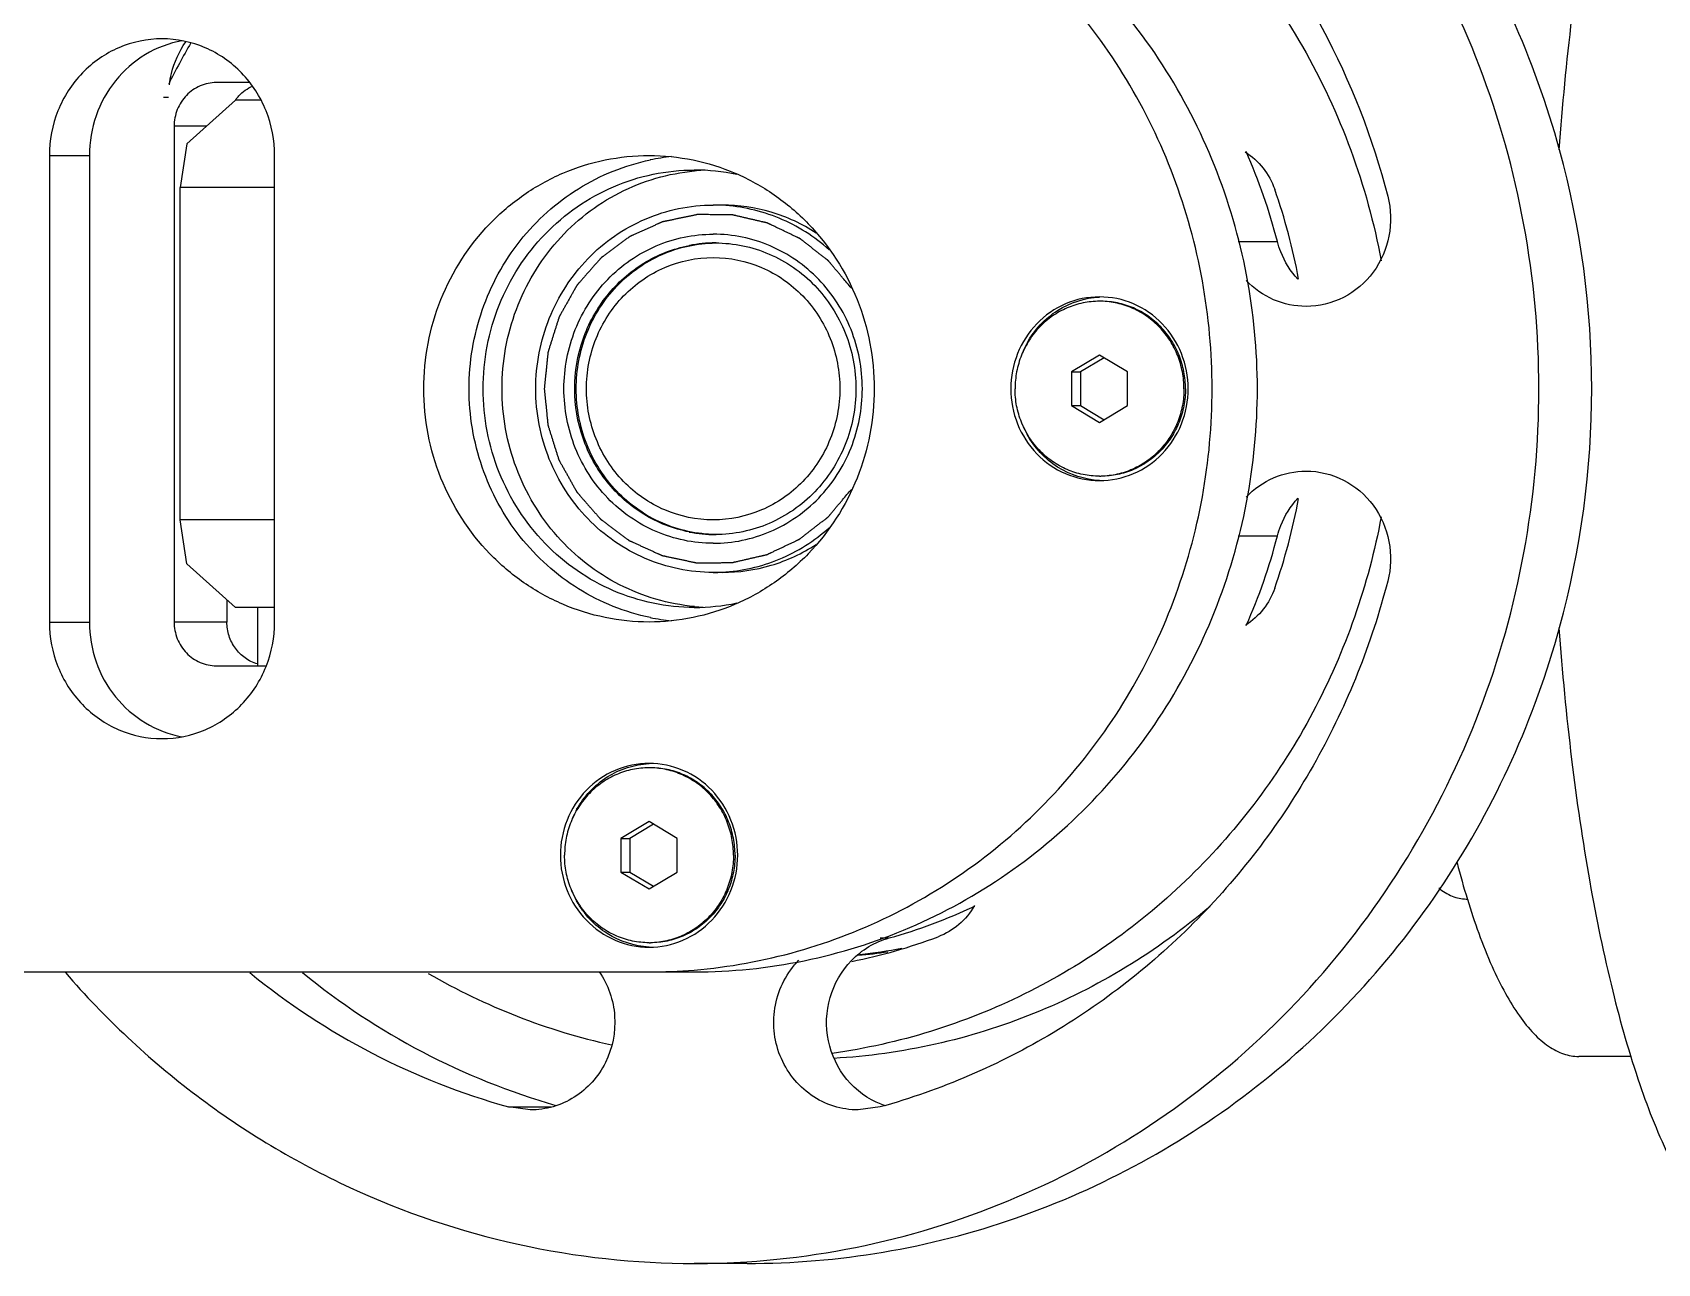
# Model space of a CAD drawing. Header units: millimetres. Extents: x 0 to 841, y 0 to 594.
# Drawn here: x 659.9 to 687.78, y 217.06 to 238.16 of the extents above; entities that cross this region are included whole.
import ezdxf

# ---------------------------------------------------------------- set-up
doc = ezdxf.new("R2010")
doc.units = ezdxf.units.MM
doc.header["$LTSCALE"] = 46.255
doc.layers.get('0').update_dxf_attribs({"linetype": 'CONTINUOUS'})
doc.layers.add('APSF_BLANK_LAYER', color=7, linetype='CONTINUOUS')
doc.layers.add('AXIS', color=7, linetype='CONTINUOUS')

msp = doc.modelspace()

# ---------------------------------------------------------------- linework, layer by layer
at = {"color": 7, "linetype": 'CONTINUOUS'}
for p, q in [((663.624, 237.305), (663.057, 237.305)), ((662.15, 237.055), (662.238, 237.055)), ((662.549, 236.255), (663.385, 237.005)), ((663.814, 237.005), (663.385, 237.005)), ((662.333, 236.555), (662.333, 228.055)), ((662.883, 236.555), (662.333, 236.555)), ((662.549, 236.255), (662.437, 235.505)), ((662.437, 229.805), (662.437, 235.505)), ((664.057, 235.505), (662.437, 235.505)), ((680.585, 234.578), (681.26, 234.578)), ((678.208, 232.632), (677.725, 232.344)), ((678.286, 232.586), (677.88, 232.344)), ((678.691, 232.344), (678.208, 232.632)), ((677.725, 232.344), (677.725, 231.766)), ((677.725, 232.344), (677.88, 232.344)), ((677.88, 232.344), (677.88, 231.766)), ((678.691, 231.766), (678.691, 232.344)), ((677.725, 231.766), (678.208, 231.478)), ((677.725, 231.766), (677.88, 231.766)), ((677.88, 231.766), (678.286, 231.524)), ((678.208, 231.478), (678.691, 231.766)), ((662.549, 229.055), (662.437, 229.805)), ((664.057, 229.805), (662.437, 229.805)), ((680.585, 229.532), (681.26, 229.532)), ((663.385, 228.305), (662.549, 229.055)), ((663.239, 228.436), (663.239, 228.055)), ((663.239, 228.055), (662.333, 228.055)), ((664.057, 228.305), (663.385, 228.305)), ((663.761, 228.305), (663.761, 227.305)), ((663.057, 227.305), (663.91, 227.305)), ((670.481, 224.632), (669.998, 224.344)), ((670.558, 224.586), (670.153, 224.344)), ((670.964, 224.344), (670.481, 224.632)), ((669.998, 224.344), (669.998, 223.766)), ((669.998, 224.344), (670.153, 224.344)), ((670.153, 224.344), (670.153, 223.766)), ((670.964, 223.766), (670.964, 224.344)), ((669.998, 223.766), (670.481, 223.478)), ((669.998, 223.766), (670.153, 223.766)), ((670.153, 223.766), (670.558, 223.524)), ((670.481, 223.478), (670.964, 223.766)), ((684.497, 223.305), (684.524, 223.305)), ((674.444, 222.637), (674.601, 222.637)), ((659.614, 222.055), (671.257, 222.055)), ((668.444, 219.688), (668.07, 219.739)), ((668.07, 219.739), (668.802, 219.739)), ((674.445, 219.739), (674.07, 219.688)), ((672.163, 217.055), (671.257, 217.055))]:
    msp.add_line(p, q, dxfattribs=at)
for centre, radius, start, end in [((672.68, 232.138), 11.636, 149.8278, 153.7949), ((671.587, 232.075), 9.992, 14.51, 23.8943), ((671.143, 232.055), 15.509, 344.6849, 15.3151), ((671.258, 232.314), 3.741, 95.9916, 101.6482), ((671.256, 232.289), 3.516, 78.0308, 89.9753), ((671.582, 232.297), 3.508, 92.8329, 95.2801), ((671.506, 232.064), 10.29, 10.4803, 19.3586), ((671.645, 232.228), 2.327, 90.2831, 90.6315), ((678.208, 232.157), 1.398, 88.9444, 89.9999), ((678.208, 231.953), 1.398, 270.0001, 271.0556), ((671.506, 232.046), 10.29, 340.6414, 349.5197), ((671.645, 231.882), 2.327, 269.3685, 269.717), ((671.586, 232.035), 9.993, 336.1629, 345.4898), ((671.256, 231.821), 3.516, 270.0247, 281.9692), ((671.582, 231.813), 3.508, 264.7199, 267.1671), ((671.258, 231.796), 3.741, 258.3518, 264.0084), ((670.481, 224.157), 1.398, 88.9444, 89.9999), ((672.132, 231.525), 9.224, 285.5204, 295.2508), ((670.481, 223.953), 1.398, 270.0001, 271.0556), ((672.12, 231.472), 9.419, 281.257, 290.6458), ((671.333, 231.453), 12.159, 230.7025, 254.4334), ((672.241, 231.456), 12.163, 230.7049, 253.9802), ((672.171, 231.429), 10.878, 239.7698, 257.6048), ((670.48, 231.391), 9.336, 270.0035, 274.7587), ((674.981, 221.108), 1.42, 248.5691, 251.5134), ((671.257, 231.051), 13.996, 270.0021, 273.7022)]:
    msp.add_arc(centre, radius, start, end, dxfattribs=at)
for points, knots in [([(672.16, 217.084), (673.069, 217.143), (674.881, 217.439), (677.465, 218.403), (679.828, 219.85), (681.886, 221.73), (683.566, 223.975), (684.81, 226.505), (685.574, 229.23), (685.832, 232.055), (685.574, 234.88), (684.81, 237.605), (683.566, 240.135), (681.886, 242.38), (679.828, 244.26), (677.465, 245.707), (674.881, 246.671), (673.069, 246.967), (672.16, 247.026)], [0, 0, 0, 0, 0.061428, 0.123046, 0.18498, 0.247303, 0.31003, 0.373121, 0.436487, 0.5, 0.563513, 0.626879, 0.68997, 0.752697, 0.81502, 0.876954, 0.938572, 1, 1, 1, 1]), ([(686.101, 236.151), (685.888, 236.927), (685.341, 238.446), (684.176, 240.558), (682.696, 242.45), (680.941, 244.071), (678.957, 245.378), (676.793, 246.338), (674.51, 246.924), (672.944, 247.055), (672.163, 247.055)], [0, 0, 0, 0, 0.127082, 0.253631, 0.379532, 0.504733, 0.629258, 0.753201, 0.87671, 1, 1, 1, 1]), ([(671.255, 222.087), (671.852, 222.137), (673.043, 222.353), (674.736, 223.013), (676.281, 223.986), (677.624, 225.238), (678.72, 226.726), (679.531, 228.397), (680.028, 230.194), (680.196, 232.055), (680.028, 233.916), (679.531, 235.713), (678.72, 237.384), (677.624, 238.872), (676.281, 240.124), (674.736, 241.097), (673.043, 241.757), (671.852, 241.973), (671.255, 242.023)], [0, 0, 0, 0, 0.061427, 0.123052, 0.184997, 0.247327, 0.310057, 0.373144, 0.4365, 0.5, 0.5635, 0.626856, 0.689943, 0.752673, 0.815003, 0.876948, 0.938573, 1, 1, 1, 1]), ([(671.257, 222.055), (671.889, 222.055), (673.157, 222.184), (674.982, 222.758), (676.663, 223.69), (678.136, 224.943), (679.344, 226.469), (680.24, 228.208), (680.792, 230.094), (680.979, 232.055), (680.792, 234.016), (680.24, 235.902), (679.344, 237.641), (678.136, 239.167), (676.663, 240.42), (674.982, 241.352), (673.157, 241.926), (671.889, 242.055), (671.257, 242.055)], [0, 0, 0, 0, 0.061435, 0.123031, 0.184931, 0.247224, 0.30994, 0.373043, 0.436442, 0.5, 0.563558, 0.626957, 0.69006, 0.752776, 0.815069, 0.876969, 0.938565, 1, 1, 1, 1]), ([(679.224, 240.911), (679.715, 240.49), (680.627, 239.559), (681.74, 237.947), (682.571, 236.163), (682.92, 234.894), (683.041, 234.249)], [0, 0, 0, 0, 0.248034, 0.497515, 0.748275, 1, 1, 1, 1]), ([(680.264, 240.75), (680.949, 239.99), (682.142, 238.289), (682.895, 236.353), (683.153, 235.355)], [0, 0, 0, 0, 0.498254, 1, 1, 1, 1]), ([(662.252, 237.266), (662.26, 237.332), (662.308, 237.592), (662.42, 237.84), (662.532, 238.002)], [0, 0, 0, 0, 0.25198, 1, 1, 1, 1]), ([(663.057, 237.305), (662.963, 237.305), (662.771, 237.265), (662.531, 237.098), (662.37, 236.848), (662.333, 236.652), (662.333, 236.555)], [0, 0, 0, 0, 0.246002, 0.494339, 0.745992, 1, 1, 1, 1]), ([(663.384, 237.006), (663.403, 237.032), (663.484, 237.13), (663.592, 237.206), (663.679, 237.245)], [0, 0, 0, 0, 0.252775, 1, 1, 1, 1]), ([(666.617, 232.055), (666.617, 232.575), (666.815, 233.619), (667.533, 234.733), (668.318, 235.401), (668.991, 235.774), (669.721, 236.003), (670.228, 236.055), (670.481, 236.055)], [0, 0, 0, 0, 0.253354, 0.504399, 0.629276, 0.753364, 0.876847, 1, 1, 1, 1]), ([(667.394, 232.055), (667.394, 232.51), (667.546, 233.425), (668.206, 234.636), (669.224, 235.55), (670.069, 235.889), (670.503, 235.978)], [0, 0, 0, 0, 0.253438, 0.505052, 0.75382, 1, 1, 1, 1]), ([(670.481, 236.055), (670.733, 236.055), (671.241, 236.003), (671.971, 235.774), (672.643, 235.401), (673.429, 234.733), (674.146, 233.619), (674.344, 232.575), (674.344, 232.055)], [0, 0, 0, 0, 0.123153, 0.246636, 0.370724, 0.495601, 0.746646, 1, 1, 1, 1]), ([(680.707, 236.115), (680.823, 236.042), (681.033, 235.853), (681.168, 235.606), (681.214, 235.475)], [0, 0, 0, 0, 0.497179, 1, 1, 1, 1]), ([(671.257, 228.305), (671.02, 228.305), (670.545, 228.354), (669.861, 228.569), (669.23, 228.918), (668.493, 229.544), (667.821, 230.59), (667.542, 232.055), (667.821, 233.52), (668.493, 234.566), (669.23, 235.192), (669.861, 235.541), (670.545, 235.756), (671.02, 235.805), (671.257, 235.805)], [0, 0, 0, 0, 0.061575, 0.123319, 0.185362, 0.247801, 0.373322, 0.5, 0.626678, 0.752199, 0.814638, 0.876681, 0.938425, 1, 1, 1, 1]), ([(671.259, 228.32), (670.815, 228.361), (670.15, 228.556), (669.39, 229.042), (668.725, 229.667), (668.124, 230.672), (667.876, 232.055), (668.124, 233.438), (668.725, 234.443), (669.39, 235.068), (670.15, 235.554), (670.815, 235.749), (671.259, 235.79)], [0, 0, 0, 0, 0.122892, 0.18504, 0.247572, 0.373264, 0.5, 0.626736, 0.752428, 0.81496, 0.877108, 1, 1, 1, 1]), ([(683.153, 235.355), (683.21, 235.135), (683.225, 234.665), (682.947, 234.026), (682.422, 233.575), (681.973, 233.467), (681.753, 233.467)], [0, 0, 0, 0, 0.25369, 0.505932, 0.754497, 1, 1, 1, 1]), ([(669.231, 232.055), (669.231, 232.378), (669.353, 233.026), (669.88, 233.853), (670.674, 234.415), (671.307, 234.551), (671.62, 234.555)], [0, 0, 0, 0, 0.25395, 0.505627, 0.75401, 1, 1, 1, 1]), ([(681.611, 233.932), (681.486, 234.068), (681.352, 234.284), (681.276, 234.518), (681.26, 234.578)], [0, 0, 0, 0, 0.747966, 1, 1, 1, 1]), ([(669.407, 232.055), (669.407, 232.347), (669.519, 232.935), (670, 233.683), (670.723, 234.186), (671.581, 234.364), (672.438, 234.186), (673.162, 233.683), (673.642, 232.935), (673.754, 232.347), (673.754, 232.055)], [0, 0, 0, 0, 0.126989, 0.252827, 0.377006, 0.5, 0.622994, 0.747174, 0.873012, 1, 1, 1, 1]), ([(681.753, 233.467), (681.564, 233.467), (681.178, 233.546), (680.856, 233.773), (680.724, 233.912)], [0, 0, 0, 0, 0.497569, 1, 1, 1, 1]), ([(678.208, 233.555), (678.113, 233.555), (677.923, 233.536), (677.649, 233.449), (677.397, 233.31), (677.176, 233.122), (676.995, 232.893), (676.861, 232.632), (676.778, 232.349), (676.759, 232.153), (676.759, 232.055)], [0, 0, 0, 0, 0.122867, 0.246062, 0.369862, 0.494448, 0.619879, 0.746087, 0.87288, 1, 1, 1, 1]), ([(679.683, 232.055), (679.683, 232.153), (679.664, 232.349), (679.582, 232.632), (679.447, 232.893), (679.266, 233.122), (679.045, 233.31), (678.793, 233.449), (678.519, 233.536), (678.329, 233.555), (678.234, 233.555)], [0, 0, 0, 0, 0.12712, 0.253913, 0.380121, 0.505552, 0.630138, 0.753938, 0.877133, 1, 1, 1, 1]), ([(679.657, 232.055), (679.657, 232.152), (679.639, 232.346), (679.558, 232.626), (679.426, 232.884), (679.249, 233.112), (679.032, 233.3), (678.785, 233.441), (678.515, 233.531), (678.328, 233.553), (678.234, 233.555)], [0, 0, 0, 0, 0.127096, 0.253871, 0.380073, 0.505512, 0.630116, 0.753936, 0.877143, 1, 1, 1, 1]), ([(670.481, 228.055), (670.228, 228.055), (669.721, 228.107), (668.991, 228.336), (668.318, 228.709), (667.533, 229.377), (666.815, 230.491), (666.617, 231.535), (666.617, 232.055)], [0, 0, 0, 0, 0.123153, 0.246636, 0.370724, 0.495601, 0.746646, 1, 1, 1, 1]), ([(670.503, 228.132), (670.069, 228.221), (669.224, 228.56), (668.206, 229.474), (667.546, 230.685), (667.394, 231.6), (667.394, 232.055)], [0, 0, 0, 0, 0.24618, 0.494948, 0.746562, 1, 1, 1, 1]), ([(671.62, 229.555), (671.307, 229.559), (670.674, 229.696), (669.88, 230.257), (669.353, 231.084), (669.231, 231.732), (669.231, 232.055)], [0, 0, 0, 0, 0.24599, 0.494373, 0.74605, 1, 1, 1, 1]), ([(673.754, 232.055), (673.754, 231.763), (673.642, 231.175), (673.162, 230.427), (672.438, 229.924), (671.581, 229.746), (670.723, 229.924), (670, 230.427), (669.519, 231.175), (669.407, 231.763), (669.407, 232.055)], [0, 0, 0, 0, 0.126989, 0.252827, 0.377006, 0.5, 0.622994, 0.747174, 0.873012, 1, 1, 1, 1]), ([(674.344, 232.055), (674.344, 231.535), (674.146, 230.491), (673.429, 229.377), (672.643, 228.709), (671.971, 228.336), (671.241, 228.107), (670.733, 228.055), (670.481, 228.055)], [0, 0, 0, 0, 0.253354, 0.504399, 0.629276, 0.753364, 0.876847, 1, 1, 1, 1]), ([(678.208, 230.555), (678.113, 230.555), (677.923, 230.574), (677.649, 230.661), (677.397, 230.8), (677.176, 230.988), (676.995, 231.217), (676.861, 231.478), (676.778, 231.761), (676.759, 231.957), (676.759, 232.055)], [0, 0, 0, 0, 0.122867, 0.246062, 0.369862, 0.494448, 0.619879, 0.746087, 0.87288, 1, 1, 1, 1]), ([(679.683, 232.055), (679.683, 231.957), (679.664, 231.761), (679.582, 231.478), (679.447, 231.217), (679.266, 230.988), (679.045, 230.8), (678.793, 230.661), (678.519, 230.574), (678.329, 230.555), (678.234, 230.555)], [0, 0, 0, 0, 0.12712, 0.253913, 0.380121, 0.505552, 0.630138, 0.753938, 0.877133, 1, 1, 1, 1]), ([(679.657, 232.055), (679.657, 231.958), (679.639, 231.764), (679.558, 231.484), (679.426, 231.226), (679.249, 230.998), (679.032, 230.81), (678.785, 230.669), (678.515, 230.579), (678.328, 230.557), (678.234, 230.555)], [0, 0, 0, 0, 0.127096, 0.253871, 0.380073, 0.505512, 0.630116, 0.753936, 0.877143, 1, 1, 1, 1]), ([(680.724, 230.198), (680.856, 230.337), (681.178, 230.564), (681.564, 230.643), (681.753, 230.643)], [0, 0, 0, 0, 0.502431, 1, 1, 1, 1]), ([(681.753, 230.643), (681.973, 230.643), (682.422, 230.535), (682.947, 230.084), (683.225, 229.445), (683.21, 228.975), (683.153, 228.755)], [0, 0, 0, 0, 0.245503, 0.494068, 0.74631, 1, 1, 1, 1]), ([(681.26, 229.532), (681.276, 229.592), (681.352, 229.826), (681.486, 230.042), (681.611, 230.178)], [0, 0, 0, 0, 0.252034, 1, 1, 1, 1]), ([(683.041, 229.861), (682.932, 229.277), (682.624, 228.125), (681.91, 226.491), (680.96, 224.991), (679.796, 223.661), (678.447, 222.534), (676.945, 221.636), (675.326, 220.991), (674.194, 220.738), (673.623, 220.658)], [0, 0, 0, 0, 0.126949, 0.253473, 0.379434, 0.504748, 0.629391, 0.753403, 0.876888, 1, 1, 1, 1]), ([(683.153, 228.755), (682.876, 227.686), (682.051, 225.617), (680.076, 222.947), (677.499, 220.893), (675.483, 220.027), (674.445, 219.739)], [0, 0, 0, 0, 0.253055, 0.504185, 0.753072, 1, 1, 1, 1]), ([(681.214, 228.635), (681.169, 228.506), (681.036, 228.262), (680.831, 228.074), (680.717, 228.001)], [0, 0, 0, 0, 0.50278, 1, 1, 1, 1]), ([(662.333, 228.055), (662.333, 227.958), (662.37, 227.762), (662.531, 227.512), (662.771, 227.345), (662.963, 227.305), (663.057, 227.305)], [0, 0, 0, 0, 0.254008, 0.505661, 0.753998, 1, 1, 1, 1]), ([(663.761, 227.335), (663.686, 227.357), (663.543, 227.428), (663.373, 227.598), (663.264, 227.814), (663.239, 227.975), (663.239, 228.055)], [0, 0, 0, 0, 0.24635, 0.495297, 0.746815, 1, 1, 1, 1]), ([(672.163, 217.055), (672.944, 217.055), (674.51, 217.186), (676.793, 217.772), (678.957, 218.732), (680.941, 220.039), (682.696, 221.66), (684.176, 223.552), (685.341, 225.664), (685.888, 227.183), (686.101, 227.959)], [0, 0, 0, 0, 0.12329, 0.246799, 0.370742, 0.495267, 0.620468, 0.746369, 0.872918, 1, 1, 1, 1]), ([(670.481, 225.555), (670.386, 225.555), (670.196, 225.536), (669.922, 225.449), (669.67, 225.31), (669.449, 225.122), (669.268, 224.893), (669.133, 224.632), (669.05, 224.349), (669.032, 224.153), (669.032, 224.055)], [0, 0, 0, 0, 0.122867, 0.246062, 0.369862, 0.494448, 0.619879, 0.746087, 0.87288, 1, 1, 1, 1]), ([(671.93, 224.055), (671.93, 224.152), (671.911, 224.346), (671.83, 224.626), (671.699, 224.884), (671.522, 225.112), (671.305, 225.3), (671.057, 225.441), (670.788, 225.531), (670.6, 225.553), (670.506, 225.555)], [0, 0, 0, 0, 0.127096, 0.253871, 0.380073, 0.505512, 0.630116, 0.753936, 0.877143, 1, 1, 1, 1]), ([(671.956, 224.055), (671.956, 224.153), (671.937, 224.349), (671.854, 224.632), (671.72, 224.893), (671.538, 225.122), (671.318, 225.31), (671.065, 225.449), (670.792, 225.536), (670.601, 225.555), (670.507, 225.555)], [0, 0, 0, 0, 0.12712, 0.253913, 0.380121, 0.505552, 0.630138, 0.753938, 0.877133, 1, 1, 1, 1]), ([(670.481, 222.555), (670.386, 222.555), (670.196, 222.574), (669.922, 222.661), (669.67, 222.8), (669.449, 222.988), (669.268, 223.217), (669.133, 223.478), (669.05, 223.761), (669.032, 223.957), (669.032, 224.055)], [0, 0, 0, 0, 0.122867, 0.246062, 0.369862, 0.494448, 0.619879, 0.746087, 0.87288, 1, 1, 1, 1]), ([(671.93, 224.055), (671.93, 223.958), (671.911, 223.764), (671.83, 223.484), (671.699, 223.226), (671.522, 222.998), (671.305, 222.81), (671.057, 222.669), (670.788, 222.579), (670.6, 222.557), (670.506, 222.555)], [0, 0, 0, 0, 0.127096, 0.253871, 0.380073, 0.505512, 0.630116, 0.753936, 0.877143, 1, 1, 1, 1]), ([(671.956, 224.055), (671.956, 223.957), (671.937, 223.761), (671.854, 223.478), (671.72, 223.217), (671.538, 222.988), (671.318, 222.8), (671.065, 222.661), (670.792, 222.574), (670.601, 222.555), (670.507, 222.555)], [0, 0, 0, 0, 0.12712, 0.253913, 0.380121, 0.505552, 0.630138, 0.753938, 0.877133, 1, 1, 1, 1]), ([(684.027, 223.495), (684.098, 223.438), (684.244, 223.343), (684.417, 223.305), (684.497, 223.305)], [0, 0, 0, 0, 0.531822, 1, 1, 1, 1]), ([(680.104, 223.177), (679.652, 222.792), (678.688, 222.095), (677.098, 221.297), (675.405, 220.768), (674.234, 220.605), (673.648, 220.572)], [0, 0, 0, 0, 0.251526, 0.501835, 0.751184, 1, 1, 1, 1]), ([(676.064, 223.191), (675.994, 223.07), (675.814, 222.852), (675.57, 222.707), (675.441, 222.658)], [0, 0, 0, 0, 0.50284, 1, 1, 1, 1]), ([(673.952, 222.25), (674.041, 222.342), (674.242, 222.502), (674.479, 222.603), (674.601, 222.637)], [0, 0, 0, 0, 0.501945, 1, 1, 1, 1]), ([(674.07, 219.688), (673.928, 219.688), (673.641, 219.733), (673.25, 219.925), (672.93, 220.227), (672.709, 220.611), (672.606, 221.045), (672.629, 221.491), (672.776, 221.911), (672.95, 222.151), (673.051, 222.255)], [0, 0, 0, 0, 0.122457, 0.245633, 0.369974, 0.495543, 0.621984, 0.748659, 0.874849, 1, 1, 1, 1]), ([(674.462, 219.786), (674.237, 219.874), (673.825, 220.175), (673.499, 220.864), (673.526, 221.628), (673.782, 222.074), (673.952, 222.25)], [0, 0, 0, 0, 0.24668, 0.497416, 0.749812, 1, 1, 1, 1]), ([(660.468, 222.043), (661.141, 221.266), (662.65, 219.851), (665.298, 218.261), (668.209, 217.277), (670.244, 217.055), (671.257, 217.055)], [0, 0, 0, 0, 0.252186, 0.502626, 0.751686, 1, 1, 1, 1]), ([(669.625, 222.058), (669.778, 221.836), (669.965, 221.299), (669.825, 220.605), (669.52, 220.155), (669.209, 219.892), (668.842, 219.726), (668.576, 219.688), (668.444, 219.688)], [0, 0, 0, 0, 0.251146, 0.502917, 0.628743, 0.753402, 0.877015, 1, 1, 1, 1])]:
    msp.add_open_spline(points, degree=3, knots=knots, dxfattribs=at)
at = {"color": 40, "linetype": 'CONTINUOUS'}
for points, knots in [([(673.951, 233.781), (673.926, 233.811), (673.876, 233.87), (673.814, 233.943), (673.764, 234.002), (673.727, 234.047), (673.689, 234.091), (673.658, 234.128), (673.633, 234.158), (673.615, 234.18), (673.599, 234.198), (673.587, 234.213), (673.577, 234.224), (673.57, 234.233), (673.563, 234.241), (673.559, 234.245), (673.556, 234.249), (673.554, 234.251), (673.553, 234.253), (673.552, 234.254), (673.551, 234.254), (673.55, 234.255), (673.547, 234.258), (673.543, 234.261), (673.537, 234.265), (673.532, 234.27), (673.524, 234.276), (673.511, 234.286), (673.492, 234.301), (673.469, 234.318), (673.446, 234.336), (673.424, 234.353), (673.393, 234.377), (673.356, 234.406), (673.31, 234.442), (673.265, 234.477), (673.227, 234.506), (673.197, 234.53), (673.174, 234.548), (673.151, 234.565), (673.128, 234.583), (673.109, 234.597), (673.096, 234.608), (673.089, 234.614), (673.083, 234.618), (673.078, 234.622), (673.074, 234.625), (673.072, 234.627), (673.07, 234.628), (673.069, 234.629), (673.068, 234.63), (673.067, 234.63), (673.065, 234.631), (673.062, 234.632), (673.058, 234.635), (673.053, 234.637), (673.044, 234.641), (673.033, 234.647), (673.02, 234.653), (673.002, 234.661), (672.98, 234.672), (672.954, 234.684), (672.919, 234.701), (672.876, 234.722), (672.823, 234.747), (672.771, 234.772), (672.718, 234.797), (672.675, 234.818), (672.64, 234.834), (672.614, 234.847), (672.592, 234.857), (672.574, 234.866), (672.561, 234.872), (672.548, 234.878), (672.537, 234.883), (672.528, 234.888), (672.523, 234.89), (672.518, 234.892), (672.515, 234.894), (672.512, 234.895), (672.511, 234.896), (672.509, 234.897), (672.509, 234.897), (672.508, 234.897), (672.507, 234.898), (672.505, 234.898), (672.502, 234.899), (672.498, 234.899), (672.494, 234.901), (672.488, 234.902), (672.479, 234.904), (672.467, 234.907), (672.453, 234.91), (672.439, 234.913), (672.421, 234.917), (672.398, 234.923), (672.37, 234.929), (672.333, 234.938), (672.287, 234.949), (672.232, 234.962), (672.176, 234.974), (672.121, 234.987), (672.075, 234.998), (672.038, 235.007), (672.01, 235.013), (671.987, 235.019), (671.968, 235.023), (671.955, 235.026), (671.943, 235.029), (671.934, 235.031), (671.928, 235.032), (671.923, 235.033), (671.921, 235.034), (671.918, 235.034), (671.917, 235.035), (671.916, 235.035), (671.915, 235.035), (671.911, 235.035), (671.906, 235.035), (671.899, 235.035), (671.892, 235.035), (671.882, 235.035), (671.866, 235.035), (671.842, 235.036), (671.814, 235.036), (671.785, 235.036), (671.757, 235.037), (671.719, 235.037), (671.672, 235.038), (671.615, 235.038), (671.558, 235.039), (671.511, 235.04), (671.473, 235.04), (671.444, 235.04), (671.416, 235.041), (671.388, 235.041), (671.364, 235.041), (671.347, 235.042), (671.338, 235.042), (671.331, 235.042), (671.325, 235.042), (671.32, 235.042), (671.317, 235.042), (671.315, 235.042), (671.313, 235.042), (671.312, 235.042), (671.311, 235.042), (671.309, 235.041), (671.306, 235.041), (671.301, 235.04), (671.295, 235.039), (671.286, 235.037), (671.274, 235.034), (671.26, 235.031), (671.241, 235.027), (671.218, 235.022), (671.189, 235.016), (671.152, 235.009), (671.104, 234.999), (671.048, 234.987), (670.991, 234.975), (670.935, 234.963), (670.887, 234.953), (670.85, 234.945), (670.821, 234.939), (670.798, 234.935), (670.779, 234.931), (670.765, 234.928), (670.751, 234.925), (670.739, 234.922), (670.729, 234.92), (670.724, 234.919), (670.719, 234.918), (670.715, 234.917), (670.712, 234.917), (670.71, 234.916), (670.709, 234.916), (670.708, 234.916), (670.707, 234.915), (670.706, 234.915), (670.704, 234.914), (670.702, 234.913), (670.698, 234.911), (670.694, 234.909), (670.689, 234.907), (670.68, 234.903), (670.669, 234.898), (670.656, 234.892), (670.643, 234.886), (670.626, 234.879), (670.604, 234.869), (670.578, 234.857), (670.543, 234.841), (670.5, 234.822), (670.448, 234.798), (670.396, 234.775), (670.344, 234.752), (670.3, 234.732), (670.266, 234.716), (670.24, 234.705), (670.218, 234.695), (670.2, 234.687), (670.187, 234.681), (670.177, 234.676), (670.168, 234.672), (670.163, 234.67), (670.158, 234.668), (670.155, 234.667), (670.154, 234.666), (670.152, 234.665), (670.152, 234.665), (670.15, 234.664), (670.147, 234.662), (670.143, 234.658), (670.137, 234.654), (670.132, 234.65), (670.124, 234.644), (670.11, 234.634), (670.091, 234.62), (670.068, 234.603), (670.045, 234.586), (670.022, 234.569), (669.991, 234.546), (669.952, 234.517), (669.906, 234.483), (669.86, 234.449), (669.821, 234.421), (669.791, 234.398), (669.768, 234.381), (669.744, 234.364), (669.721, 234.347), (669.702, 234.332), (669.689, 234.322), (669.681, 234.317), (669.675, 234.312), (669.67, 234.309), (669.666, 234.306), (669.664, 234.304), (669.662, 234.303), (669.661, 234.302), (669.66, 234.301), (669.659, 234.3), (669.658, 234.299), (669.656, 234.296), (669.652, 234.293), (669.648, 234.288), (669.642, 234.281), (669.634, 234.272), (669.624, 234.261), (669.611, 234.246), (669.595, 234.227), (669.575, 234.205), (669.549, 234.176), (669.517, 234.139), (669.478, 234.095), (669.439, 234.051), (669.4, 234.007), (669.368, 233.97), (669.342, 233.94), (669.322, 233.918), (669.306, 233.9), (669.293, 233.885), (669.284, 233.874), (669.274, 233.863), (669.266, 233.854), (669.259, 233.847), (669.255, 233.842), (669.252, 233.838), (669.249, 233.836), (669.247, 233.833), (669.246, 233.832), (669.245, 233.831), (669.245, 233.83), (669.244, 233.829), (669.244, 233.828), (669.243, 233.826), (669.241, 233.824), (669.239, 233.821), (669.237, 233.816), (669.234, 233.811), (669.229, 233.803), (669.223, 233.792), (669.216, 233.779), (669.209, 233.767), (669.199, 233.75), (669.187, 233.728), (669.173, 233.703), (669.154, 233.669), (669.13, 233.627), (669.101, 233.576), (669.073, 233.525), (669.044, 233.475), (669.02, 233.432), (669.001, 233.398), (668.987, 233.373), (668.975, 233.352), (668.965, 233.335), (668.958, 233.322), (668.952, 233.312), (668.948, 233.303), (668.945, 233.298), (668.942, 233.294), (668.941, 233.291), (668.94, 233.289), (668.939, 233.288), (668.939, 233.287), (668.938, 233.285), (668.937, 233.282), (668.935, 233.277), (668.933, 233.269), (668.931, 233.262), (668.928, 233.253), (668.923, 233.236), (668.915, 233.213), (668.906, 233.184), (668.897, 233.156), (668.888, 233.128), (668.876, 233.09), (668.861, 233.042), (668.843, 232.986), (668.825, 232.929), (668.81, 232.881), (668.798, 232.844), (668.789, 232.815), (668.78, 232.787), (668.771, 232.758), (668.764, 232.735), (668.758, 232.718), (668.755, 232.709), (668.753, 232.702), (668.751, 232.694), (668.749, 232.689), (668.748, 232.686), (668.748, 232.684), (668.747, 232.683), (668.747, 232.682), (668.747, 232.68), (668.746, 232.677), (668.746, 232.672), (668.745, 232.665), (668.744, 232.656), (668.743, 232.643), (668.742, 232.629), (668.74, 232.609), (668.737, 232.585), (668.734, 232.555), (668.73, 232.516), (668.725, 232.467), (668.719, 232.408), (668.713, 232.349), (668.705, 232.271), (668.695, 232.173), (668.687, 232.094), (668.683, 232.055)], [0, 0, 0, 0, 0.015625, 0.03125, 0.039062, 0.046875, 0.054688, 0.0625, 0.066406, 0.070312, 0.074219, 0.076172, 0.078125, 0.080078, 0.081055, 0.082031, 0.08252, 0.083008, 0.083252, 0.083374, 0.083496, 0.08374, 0.083984, 0.084961, 0.085938, 0.086914, 0.087891, 0.089844, 0.09375, 0.097656, 0.101562, 0.105469, 0.109375, 0.117188, 0.125, 0.132812, 0.140625, 0.144531, 0.148438, 0.152344, 0.15625, 0.160156, 0.162109, 0.163086, 0.164062, 0.165039, 0.165527, 0.166016, 0.16626, 0.166504, 0.166626, 0.166748, 0.166992, 0.16748, 0.167969, 0.168945, 0.169922, 0.171875, 0.173828, 0.175781, 0.179688, 0.183594, 0.1875, 0.195312, 0.203125, 0.210938, 0.21875, 0.226562, 0.230469, 0.234375, 0.238281, 0.240234, 0.242188, 0.244141, 0.246094, 0.24707, 0.248047, 0.248535, 0.249023, 0.249512, 0.249756, 0.249878, 0.25, 0.250122, 0.250244, 0.250488, 0.250977, 0.251465, 0.251953, 0.25293, 0.253906, 0.255859, 0.257812, 0.259766, 0.261719, 0.265625, 0.269531, 0.273438, 0.28125, 0.289062, 0.296875, 0.304688, 0.3125, 0.316406, 0.320312, 0.324219, 0.326172, 0.328125, 0.330078, 0.331055, 0.332031, 0.33252, 0.333008, 0.333252, 0.333374, 0.333496, 0.33374, 0.333984, 0.334961, 0.335938, 0.336914, 0.337891, 0.339844, 0.34375, 0.347656, 0.351562, 0.355469, 0.359375, 0.367188, 0.375, 0.382812, 0.390625, 0.394531, 0.398438, 0.402344, 0.40625, 0.410156, 0.412109, 0.413086, 0.414062, 0.415039, 0.415527, 0.416016, 0.41626, 0.416504, 0.416626, 0.416748, 0.416992, 0.41748, 0.417969, 0.418945, 0.419922, 0.421875, 0.423828, 0.425781, 0.429688, 0.433594, 0.4375, 0.445312, 0.453125, 0.460938, 0.46875, 0.476562, 0.480469, 0.484375, 0.488281, 0.490234, 0.492188, 0.494141, 0.496094, 0.49707, 0.498047, 0.498535, 0.499023, 0.499512, 0.499756, 0.499878, 0.5, 0.500122, 0.500244, 0.500488, 0.500977, 0.501465, 0.501953, 0.50293, 0.503906, 0.505859, 0.507812, 0.509766, 0.511719, 0.515625, 0.519531, 0.523438, 0.53125, 0.539062, 0.546875, 0.554688, 0.5625, 0.566406, 0.570312, 0.574219, 0.576172, 0.578125, 0.580078, 0.581055, 0.582031, 0.58252, 0.583008, 0.583252, 0.583374, 0.583496, 0.58374, 0.583984, 0.584961, 0.585938, 0.586914, 0.587891, 0.589844, 0.59375, 0.597656, 0.601562, 0.605469, 0.609375, 0.617188, 0.625, 0.632812, 0.640625, 0.644531, 0.648438, 0.652344, 0.65625, 0.660156, 0.662109, 0.663086, 0.664062, 0.665039, 0.665527, 0.666016, 0.66626, 0.666504, 0.666626, 0.666748, 0.666992, 0.66748, 0.667969, 0.668945, 0.669922, 0.671875, 0.673828, 0.675781, 0.679688, 0.683594, 0.6875, 0.695312, 0.703125, 0.710938, 0.71875, 0.726562, 0.730469, 0.734375, 0.738281, 0.740234, 0.742188, 0.744141, 0.746094, 0.74707, 0.748047, 0.748535, 0.749023, 0.749512, 0.749756, 0.749878, 0.75, 0.750122, 0.750244, 0.750488, 0.750977, 0.751465, 0.751953, 0.75293, 0.753906, 0.755859, 0.757812, 0.759766, 0.761719, 0.765625, 0.769531, 0.773438, 0.78125, 0.789062, 0.796875, 0.804688, 0.8125, 0.816406, 0.820312, 0.824219, 0.826172, 0.828125, 0.830078, 0.831055, 0.832031, 0.83252, 0.833008, 0.833252, 0.833374, 0.833496, 0.83374, 0.833984, 0.834961, 0.835938, 0.836914, 0.837891, 0.839844, 0.84375, 0.847656, 0.851562, 0.855469, 0.859375, 0.867188, 0.875, 0.882812, 0.890625, 0.894531, 0.898438, 0.902344, 0.90625, 0.910156, 0.912109, 0.913086, 0.914062, 0.915039, 0.916016, 0.91626, 0.916504, 0.916626, 0.916748, 0.916992, 0.91748, 0.917969, 0.918945, 0.919922, 0.921875, 0.923828, 0.925781, 0.929688, 0.933594, 0.9375, 0.945312, 0.953125, 0.960938, 0.96875, 0.984375, 1, 1, 1, 1]), ([(668.683, 232.055), (668.687, 232.016), (668.695, 231.938), (668.705, 231.841), (668.713, 231.763), (668.719, 231.704), (668.725, 231.646), (668.729, 231.597), (668.733, 231.558), (668.736, 231.529), (668.739, 231.504), (668.741, 231.485), (668.742, 231.47), (668.744, 231.458), (668.745, 231.448), (668.745, 231.442), (668.746, 231.437), (668.746, 231.434), (668.746, 231.432), (668.746, 231.431), (668.747, 231.43), (668.747, 231.428), (668.748, 231.425), (668.75, 231.42), (668.752, 231.413), (668.754, 231.406), (668.757, 231.396), (668.762, 231.38), (668.77, 231.357), (668.778, 231.329), (668.787, 231.301), (668.796, 231.273), (668.808, 231.236), (668.822, 231.189), (668.84, 231.133), (668.857, 231.077), (668.872, 231.031), (668.884, 230.993), (668.893, 230.965), (668.901, 230.937), (668.91, 230.909), (668.917, 230.886), (668.923, 230.87), (668.925, 230.86), (668.928, 230.853), (668.93, 230.846), (668.931, 230.841), (668.933, 230.838), (668.933, 230.836), (668.933, 230.835), (668.934, 230.834), (668.935, 230.832), (668.936, 230.829), (668.939, 230.825), (668.942, 230.82), (668.947, 230.811), (668.953, 230.8), (668.96, 230.787), (668.97, 230.77), (668.982, 230.749), (668.996, 230.723), (669.016, 230.688), (669.04, 230.645), (669.069, 230.593), (669.098, 230.542), (669.127, 230.49), (669.151, 230.447), (669.17, 230.412), (669.184, 230.387), (669.196, 230.365), (669.206, 230.348), (669.213, 230.335), (669.221, 230.322), (669.227, 230.311), (669.231, 230.303), (669.235, 230.297), (669.237, 230.293), (669.239, 230.29), (669.24, 230.287), (669.241, 230.285), (669.242, 230.284), (669.242, 230.283), (669.243, 230.283), (669.244, 230.282), (669.245, 230.28), (669.247, 230.278), (669.249, 230.275), (669.253, 230.271), (669.257, 230.267), (669.263, 230.26), (669.271, 230.251), (669.28, 230.24), (669.29, 230.229), (669.303, 230.214), (669.319, 230.196), (669.338, 230.174), (669.363, 230.145), (669.395, 230.109), (669.433, 230.065), (669.471, 230.022), (669.509, 229.978), (669.541, 229.942), (669.567, 229.913), (669.586, 229.891), (669.602, 229.873), (669.614, 229.859), (669.624, 229.848), (669.632, 229.839), (669.638, 229.831), (669.642, 229.827), (669.645, 229.823), (669.647, 229.821), (669.649, 229.819), (669.649, 229.818), (669.65, 229.818), (669.652, 229.817), (669.655, 229.815), (669.659, 229.811), (669.665, 229.807), (669.67, 229.803), (669.678, 229.797), (669.691, 229.787), (669.711, 229.773), (669.734, 229.756), (669.757, 229.738), (669.78, 229.721), (669.81, 229.698), (669.849, 229.67), (669.895, 229.635), (669.941, 229.601), (669.979, 229.572), (670.01, 229.549), (670.033, 229.532), (670.056, 229.515), (670.079, 229.498), (670.098, 229.483), (670.112, 229.473), (670.12, 229.467), (670.125, 229.463), (670.13, 229.46), (670.134, 229.457), (670.136, 229.455), (670.138, 229.453), (670.139, 229.453), (670.14, 229.452), (670.141, 229.451), (670.143, 229.45), (670.146, 229.449), (670.151, 229.447), (670.156, 229.445), (670.165, 229.441), (670.176, 229.436), (670.189, 229.43), (670.207, 229.422), (670.229, 229.412), (670.255, 229.4), (670.29, 229.384), (670.334, 229.364), (670.387, 229.34), (670.44, 229.316), (670.493, 229.292), (670.537, 229.272), (670.572, 229.255), (670.599, 229.243), (670.621, 229.233), (670.638, 229.225), (670.652, 229.219), (670.665, 229.213), (670.676, 229.208), (670.685, 229.204), (670.69, 229.202), (670.695, 229.2), (670.698, 229.198), (670.701, 229.197), (670.703, 229.196), (670.704, 229.196), (670.705, 229.195), (670.705, 229.195), (670.707, 229.195), (670.709, 229.195), (670.711, 229.194), (670.715, 229.193), (670.72, 229.192), (670.725, 229.191), (670.735, 229.189), (670.746, 229.187), (670.76, 229.184), (670.774, 229.181), (670.793, 229.177), (670.816, 229.172), (670.844, 229.166), (670.881, 229.158), (670.927, 229.148), (670.983, 229.136), (671.038, 229.124), (671.094, 229.113), (671.14, 229.103), (671.177, 229.095), (671.205, 229.089), (671.228, 229.084), (671.247, 229.08), (671.261, 229.077), (671.272, 229.075), (671.282, 229.073), (671.288, 229.072), (671.292, 229.071), (671.295, 229.07), (671.297, 229.069), (671.298, 229.069), (671.299, 229.069), (671.301, 229.069), (671.304, 229.069), (671.31, 229.069), (671.317, 229.069), (671.324, 229.07), (671.333, 229.07), (671.35, 229.07), (671.374, 229.07), (671.402, 229.07), (671.43, 229.07), (671.459, 229.07), (671.497, 229.071), (671.544, 229.071), (671.601, 229.072), (671.658, 229.072), (671.705, 229.072), (671.743, 229.073), (671.771, 229.073), (671.8, 229.073), (671.828, 229.073), (671.852, 229.073), (671.868, 229.073), (671.878, 229.074), (671.885, 229.074), (671.891, 229.074), (671.895, 229.074), (671.898, 229.074), (671.901, 229.074), (671.902, 229.074), (671.903, 229.074), (671.905, 229.074), (671.907, 229.074), (671.91, 229.075), (671.914, 229.076), (671.92, 229.077), (671.93, 229.08), (671.941, 229.082), (671.955, 229.086), (671.974, 229.09), (671.998, 229.095), (672.026, 229.102), (672.063, 229.11), (672.11, 229.121), (672.167, 229.134), (672.223, 229.147), (672.28, 229.16), (672.327, 229.171), (672.364, 229.179), (672.392, 229.186), (672.416, 229.191), (672.435, 229.196), (672.449, 229.199), (672.463, 229.202), (672.474, 229.205), (672.484, 229.207), (672.49, 229.208), (672.494, 229.209), (672.498, 229.21), (672.501, 229.211), (672.503, 229.211), (672.504, 229.212), (672.505, 229.212), (672.506, 229.212), (672.507, 229.213), (672.509, 229.213), (672.511, 229.215), (672.515, 229.216), (672.519, 229.218), (672.524, 229.221), (672.533, 229.225), (672.544, 229.23), (672.557, 229.236), (672.57, 229.242), (672.587, 229.25), (672.608, 229.261), (672.634, 229.273), (672.669, 229.289), (672.712, 229.31), (672.763, 229.334), (672.815, 229.359), (672.866, 229.383), (672.91, 229.403), (672.944, 229.42), (672.97, 229.432), (672.991, 229.442), (673.008, 229.45), (673.021, 229.456), (673.032, 229.462), (673.041, 229.466), (673.046, 229.468), (673.05, 229.47), (673.053, 229.472), (673.055, 229.472), (673.056, 229.473), (673.057, 229.474), (673.058, 229.475), (673.06, 229.476), (673.063, 229.478), (673.066, 229.481), (673.071, 229.485), (673.077, 229.489), (673.085, 229.495), (673.098, 229.506), (673.118, 229.52), (673.141, 229.538), (673.164, 229.556), (673.187, 229.574), (673.218, 229.598), (673.256, 229.628), (673.303, 229.663), (673.349, 229.699), (673.388, 229.729), (673.418, 229.753), (673.442, 229.77), (673.465, 229.788), (673.488, 229.806), (673.507, 229.821), (673.521, 229.831), (673.528, 229.837), (673.534, 229.842), (673.539, 229.846), (673.543, 229.849), (673.545, 229.85), (673.547, 229.852), (673.548, 229.853), (673.549, 229.854), (673.55, 229.854), (673.552, 229.856), (673.554, 229.858), (673.557, 229.862), (673.561, 229.867), (673.567, 229.874), (673.575, 229.884), (673.584, 229.895), (673.597, 229.909), (673.612, 229.928), (673.631, 229.95), (673.656, 229.98), (673.688, 230.017), (673.725, 230.062), (673.763, 230.106), (673.813, 230.166), (673.876, 230.24), (673.926, 230.299), (673.951, 230.329)], [0, 0, 0, 0, 0.015625, 0.03125, 0.039062, 0.046875, 0.054688, 0.0625, 0.066406, 0.070312, 0.074219, 0.076172, 0.078125, 0.080078, 0.081055, 0.082031, 0.08252, 0.083008, 0.083252, 0.083374, 0.083496, 0.08374, 0.083984, 0.084961, 0.085938, 0.086914, 0.087891, 0.089844, 0.09375, 0.097656, 0.101562, 0.105469, 0.109375, 0.117188, 0.125, 0.132812, 0.140625, 0.144531, 0.148438, 0.152344, 0.15625, 0.160156, 0.162109, 0.163086, 0.164062, 0.165039, 0.166016, 0.16626, 0.166504, 0.166626, 0.166748, 0.166992, 0.16748, 0.167969, 0.168945, 0.169922, 0.171875, 0.173828, 0.175781, 0.179688, 0.183594, 0.1875, 0.195312, 0.203125, 0.210938, 0.21875, 0.226562, 0.230469, 0.234375, 0.238281, 0.240234, 0.242188, 0.244141, 0.246094, 0.24707, 0.248047, 0.248535, 0.249023, 0.249512, 0.249756, 0.249878, 0.25, 0.250122, 0.250244, 0.250488, 0.250977, 0.251465, 0.251953, 0.25293, 0.253906, 0.255859, 0.257812, 0.259766, 0.261719, 0.265625, 0.269531, 0.273438, 0.28125, 0.289062, 0.296875, 0.304688, 0.3125, 0.316406, 0.320312, 0.324219, 0.326172, 0.328125, 0.330078, 0.331055, 0.332031, 0.33252, 0.333008, 0.333252, 0.333374, 0.333496, 0.33374, 0.333984, 0.334961, 0.335938, 0.336914, 0.337891, 0.339844, 0.34375, 0.347656, 0.351562, 0.355469, 0.359375, 0.367188, 0.375, 0.382812, 0.390625, 0.394531, 0.398438, 0.402344, 0.40625, 0.410156, 0.412109, 0.413086, 0.414062, 0.415039, 0.415527, 0.416016, 0.41626, 0.416504, 0.416626, 0.416748, 0.416992, 0.41748, 0.417969, 0.418945, 0.419922, 0.421875, 0.423828, 0.425781, 0.429688, 0.433594, 0.4375, 0.445312, 0.453125, 0.460938, 0.46875, 0.476562, 0.480469, 0.484375, 0.488281, 0.490234, 0.492188, 0.494141, 0.496094, 0.49707, 0.498047, 0.498535, 0.499023, 0.499512, 0.499756, 0.499878, 0.5, 0.500122, 0.500244, 0.500488, 0.500977, 0.501465, 0.501953, 0.50293, 0.503906, 0.505859, 0.507812, 0.509766, 0.511719, 0.515625, 0.519531, 0.523438, 0.53125, 0.539062, 0.546875, 0.554688, 0.5625, 0.566406, 0.570312, 0.574219, 0.576172, 0.578125, 0.580078, 0.581055, 0.582031, 0.58252, 0.583008, 0.583252, 0.583374, 0.583496, 0.58374, 0.583984, 0.584961, 0.585938, 0.586914, 0.587891, 0.589844, 0.59375, 0.597656, 0.601562, 0.605469, 0.609375, 0.617188, 0.625, 0.632812, 0.640625, 0.644531, 0.648438, 0.652344, 0.65625, 0.660156, 0.662109, 0.663086, 0.664062, 0.665039, 0.665527, 0.666016, 0.66626, 0.666504, 0.666626, 0.666748, 0.666992, 0.66748, 0.667969, 0.668945, 0.669922, 0.671875, 0.673828, 0.675781, 0.679688, 0.683594, 0.6875, 0.695312, 0.703125, 0.710938, 0.71875, 0.726562, 0.730469, 0.734375, 0.738281, 0.740234, 0.742188, 0.744141, 0.746094, 0.74707, 0.748047, 0.748535, 0.749023, 0.749512, 0.749756, 0.749878, 0.75, 0.750122, 0.750244, 0.750488, 0.750977, 0.751465, 0.751953, 0.75293, 0.753906, 0.755859, 0.757812, 0.759766, 0.761719, 0.765625, 0.769531, 0.773438, 0.78125, 0.789062, 0.796875, 0.804688, 0.8125, 0.816406, 0.820312, 0.824219, 0.826172, 0.828125, 0.830078, 0.831055, 0.832031, 0.83252, 0.833008, 0.833252, 0.833374, 0.833496, 0.83374, 0.833984, 0.834473, 0.834961, 0.835938, 0.836914, 0.837891, 0.839844, 0.84375, 0.847656, 0.851562, 0.855469, 0.859375, 0.867188, 0.875, 0.882812, 0.890625, 0.894531, 0.898438, 0.902344, 0.90625, 0.910156, 0.912109, 0.913086, 0.914062, 0.915039, 0.915527, 0.916016, 0.91626, 0.916504, 0.916626, 0.916748, 0.916992, 0.91748, 0.917969, 0.918945, 0.919922, 0.921875, 0.923828, 0.925781, 0.929688, 0.933594, 0.9375, 0.945312, 0.953125, 0.960938, 0.96875, 0.984375, 1, 1, 1, 1])]:
    msp.add_open_spline(points, degree=3, knots=knots, dxfattribs=at)
at = {"layer": 'APSF_BLANK_LAYER', "color": 7, "linetype": 'CONTINUOUS'}
for p, q in [((671.735, 235.205), (671.581, 235.205)), ((671.17, 234.511), (671.172, 234.512)), ((669.205, 232.053), (669.205, 232.057)), ((671.172, 229.598), (671.17, 229.599)), ((671.735, 228.905), (671.581, 228.905))]:
    msp.add_line(p, q, dxfattribs=at)
for centre, radius, start, end in [((671.581, 232.266), 2.939, 86.9912, 89.9988), ((671.62, 232.214), 2.341, 90.016, 101.0356), ((671.62, 231.896), 2.341, 258.9601, 269.984), ((671.581, 231.844), 2.939, 270.0012, 273.0088)]:
    msp.add_arc(centre, radius, start, end, dxfattribs=at)
for points, knots in [([(671.581, 228.905), (671.382, 228.905), (670.982, 228.946), (670.408, 229.127), (669.878, 229.42), (669.414, 229.815), (669.034, 230.295), (668.751, 230.843), (668.577, 231.437), (668.518, 232.055), (668.577, 232.673), (668.751, 233.267), (669.034, 233.815), (669.414, 234.295), (669.878, 234.69), (670.408, 234.983), (670.982, 235.164), (671.382, 235.205), (671.581, 235.205)], [0, 0, 0, 0, 0.061434, 0.123031, 0.184931, 0.247224, 0.30994, 0.373043, 0.436442, 0.5, 0.563558, 0.626957, 0.69006, 0.752776, 0.815069, 0.876969, 0.938566, 1, 1, 1, 1]), ([(673.349, 234.725), (673.111, 234.88), (672.588, 235.122), (672.018, 235.205), (671.735, 235.205)], [0, 0, 0, 0, 0.501306, 1, 1, 1, 1]), ([(673.57, 234.438), (673.319, 234.663), (672.739, 235.031), (672.069, 235.183), (671.735, 235.201)], [0, 0, 0, 0, 0.501985, 1, 1, 1, 1]), ([(671.581, 229.405), (671.413, 229.405), (671.077, 229.439), (670.594, 229.591), (670.148, 229.838), (669.758, 230.17), (669.438, 230.575), (669.121, 231.188), (668.954, 232.055), (669.121, 232.922), (669.438, 233.535), (669.758, 233.94), (670.148, 234.272), (670.594, 234.519), (671.077, 234.671), (671.413, 234.705), (671.581, 234.705)], [0, 0, 0, 0, 0.061505, 0.123172, 0.185143, 0.247508, 0.310296, 0.373472, 0.5, 0.626528, 0.689704, 0.752492, 0.814857, 0.876828, 0.938495, 1, 1, 1, 1]), ([(669.205, 232.057), (669.205, 232.343), (669.301, 232.918), (669.652, 233.554), (670.044, 233.966), (670.385, 234.218), (670.763, 234.406), (671.033, 234.484), (671.17, 234.511)], [0, 0, 0, 0, 0.252984, 0.504123, 0.629099, 0.753338, 0.87692, 1, 1, 1, 1]), ([(671.581, 229.405), (671.748, 229.405), (672.084, 229.439), (672.568, 229.591), (673.013, 229.838), (673.404, 230.17), (673.724, 230.575), (674.04, 231.188), (674.207, 232.055), (674.04, 232.922), (673.724, 233.535), (673.404, 233.94), (673.013, 234.272), (672.568, 234.519), (672.084, 234.671), (671.748, 234.705), (671.581, 234.705)], [0, 0, 0, 0, 0.061505, 0.123172, 0.185143, 0.247508, 0.310296, 0.373472, 0.5, 0.626528, 0.689704, 0.752492, 0.814857, 0.876828, 0.938495, 1, 1, 1, 1]), ([(671.62, 234.555), (671.777, 234.555), (672.093, 234.523), (672.548, 234.379), (672.967, 234.147), (673.335, 233.834), (673.636, 233.452), (673.935, 232.873), (674.092, 232.055), (673.935, 231.237), (673.636, 230.658), (673.335, 230.276), (672.967, 229.963), (672.548, 229.731), (672.093, 229.587), (671.777, 229.555), (671.62, 229.555)], [0, 0, 0, 0, 0.061367, 0.122917, 0.184813, 0.247153, 0.309971, 0.373225, 0.5, 0.626775, 0.690029, 0.752846, 0.815187, 0.877083, 0.938633, 1, 1, 1, 1]), ([(671.17, 229.599), (671.033, 229.626), (670.763, 229.704), (670.385, 229.892), (670.044, 230.144), (669.652, 230.556), (669.301, 231.192), (669.205, 231.767), (669.205, 232.053)], [0, 0, 0, 0, 0.12308, 0.246662, 0.370901, 0.495877, 0.747017, 1, 1, 1, 1]), ([(671.735, 228.909), (672.069, 228.927), (672.739, 229.079), (673.319, 229.447), (673.57, 229.672)], [0, 0, 0, 0, 0.498015, 1, 1, 1, 1]), ([(671.735, 228.905), (672.018, 228.905), (672.588, 228.988), (673.111, 229.23), (673.349, 229.385)], [0, 0, 0, 0, 0.498694, 1, 1, 1, 1])]:
    msp.add_open_spline(points, degree=3, knots=knots, dxfattribs=at)
at = {"layer": 'AXIS', "color": 7, "linetype": 'CONTINUOUS'}
for p, q in [((660.194, 236.055), (660.194, 228.055)), ((660.194, 236.055), (660.88, 236.055)), ((660.88, 236.055), (660.88, 228.055)), ((664.057, 228.055), (664.057, 236.055)), ((660.194, 228.055), (660.88, 228.055)), ((687.328, 220.605), (686.429, 220.605))]:
    msp.add_line(p, q, dxfattribs=at)
for centre, radius, start, end in [((678.368, 232.062), 1.602, 151.0454, 158.0642), ((678.368, 232.048), 1.602, 201.9358, 208.9546), ((670.641, 224.062), 1.602, 151.0454, 158.0642), ((699.384, 227.844), 15.544, 194.5994, 197.0001), ((670.641, 224.048), 1.602, 201.9358, 208.9546), ((673.131, 231.424), 9.12, 276.0721, 280.6513), ((673.262, 231.417), 9.112, 275.1267, 278.2999)]:
    msp.add_arc(centre, radius, start, end, dxfattribs=at)
for points, knots in [([(689.81, 247.005), (689.704, 247.005), (689.483, 246.969), (689.166, 246.813), (688.858, 246.562), (688.559, 246.219), (688.268, 245.785), (687.873, 245.047), (687.425, 243.909), (686.971, 242.309), (686.587, 240.445), (686.284, 238.365), (686.144, 236.908), (686.089, 236.153)], [0, 0, 0, 0, 0.026381, 0.055003, 0.087594, 0.125262, 0.16862, 0.217947, 0.334539, 0.474009, 0.633813, 0.810503, 1, 1, 1, 1]), ([(662.125, 238.055), (661.874, 238.055), (661.362, 237.95), (660.72, 237.502), (660.293, 236.837), (660.194, 236.315), (660.194, 236.055)], [0, 0, 0, 0, 0.245983, 0.494338, 0.746007, 1, 1, 1, 1]), ([(662.467, 238.023), (662.247, 237.982), (661.816, 237.817), (661.296, 237.36), (660.957, 236.749), (660.88, 236.286), (660.88, 236.055)], [0, 0, 0, 0, 0.24615, 0.494884, 0.746501, 1, 1, 1, 1]), ([(664.057, 236.055), (664.057, 236.315), (663.958, 236.837), (663.531, 237.502), (662.889, 237.95), (662.377, 238.055), (662.125, 238.055)], [0, 0, 0, 0, 0.253993, 0.505662, 0.754017, 1, 1, 1, 1]), ([(678.208, 233.63), (678.01, 233.63), (677.607, 233.547), (677.102, 233.195), (676.765, 232.671), (676.648, 232.055), (676.765, 231.439), (677.102, 230.915), (677.607, 230.563), (678.01, 230.48), (678.208, 230.48)], [0, 0, 0, 0, 0.122995, 0.24717, 0.373005, 0.5, 0.626995, 0.75283, 0.877005, 1, 1, 1, 1]), ([(676.966, 232.838), (677.09, 233.062), (677.45, 233.452), (677.958, 233.615), (678.209, 233.628)], [0, 0, 0, 0, 0.503721, 1, 1, 1, 1]), ([(678.208, 230.48), (678.406, 230.48), (678.809, 230.563), (679.315, 230.915), (679.651, 231.439), (679.769, 232.055), (679.651, 232.671), (679.315, 233.195), (678.809, 233.547), (678.406, 233.63), (678.208, 233.63)], [0, 0, 0, 0, 0.122995, 0.24717, 0.373005, 0.5, 0.626995, 0.75283, 0.877005, 1, 1, 1, 1]), ([(678.209, 230.482), (677.958, 230.495), (677.45, 230.658), (677.09, 231.048), (676.966, 231.272)], [0, 0, 0, 0, 0.496279, 1, 1, 1, 1]), ([(660.194, 228.055), (660.194, 227.795), (660.293, 227.273), (660.72, 226.608), (661.362, 226.16), (661.874, 226.055), (662.125, 226.055)], [0, 0, 0, 0, 0.253993, 0.505662, 0.754017, 1, 1, 1, 1]), ([(660.88, 228.055), (660.88, 227.824), (660.957, 227.361), (661.296, 226.75), (661.816, 226.293), (662.247, 226.128), (662.467, 226.087)], [0, 0, 0, 0, 0.253499, 0.505116, 0.75385, 1, 1, 1, 1]), ([(662.125, 226.055), (662.377, 226.055), (662.889, 226.16), (663.531, 226.608), (663.958, 227.273), (664.057, 227.795), (664.057, 228.055)], [0, 0, 0, 0, 0.245983, 0.494338, 0.746007, 1, 1, 1, 1]), ([(686.089, 227.957), (686.144, 227.202), (686.284, 225.745), (686.587, 223.665), (686.971, 221.801), (687.425, 220.201), (687.873, 219.063), (688.268, 218.325), (688.559, 217.891), (688.858, 217.548), (689.166, 217.297), (689.483, 217.141), (689.704, 217.105), (689.81, 217.105)], [0, 0, 0, 0, 0.189497, 0.366187, 0.525991, 0.665461, 0.782053, 0.83138, 0.874738, 0.912406, 0.944997, 0.973619, 1, 1, 1, 1]), ([(670.481, 225.63), (670.283, 225.63), (669.88, 225.547), (669.374, 225.195), (669.038, 224.671), (668.92, 224.055), (669.038, 223.439), (669.374, 222.915), (669.88, 222.563), (670.283, 222.48), (670.481, 222.48)], [0, 0, 0, 0, 0.122995, 0.24717, 0.373005, 0.5, 0.626995, 0.75283, 0.877005, 1, 1, 1, 1]), ([(669.238, 224.838), (669.362, 225.062), (669.723, 225.452), (670.23, 225.615), (670.482, 225.628)], [0, 0, 0, 0, 0.503721, 1, 1, 1, 1]), ([(670.481, 222.48), (670.679, 222.48), (671.082, 222.563), (671.587, 222.915), (671.924, 223.439), (672.041, 224.055), (671.924, 224.671), (671.587, 225.195), (671.082, 225.547), (670.679, 225.63), (670.481, 225.63)], [0, 0, 0, 0, 0.122995, 0.24717, 0.373005, 0.5, 0.626995, 0.75283, 0.877005, 1, 1, 1, 1]), ([(684.519, 223.3), (684.639, 222.909), (684.834, 222.359), (685.156, 221.7), (685.393, 221.312), (685.639, 221.004), (685.893, 220.779), (686.157, 220.638), (686.341, 220.605), (686.429, 220.605)], [0, 0, 0, 0, 0.353246, 0.50232, 0.632747, 0.745161, 0.841251, 0.924353, 1, 1, 1, 1]), ([(670.482, 222.482), (670.23, 222.495), (669.723, 222.658), (669.362, 223.048), (669.238, 223.272)], [0, 0, 0, 0, 0.496279, 1, 1, 1, 1])]:
    msp.add_open_spline(points, degree=3, knots=knots, dxfattribs=at)

doc.saveas('drawing.dxf')
